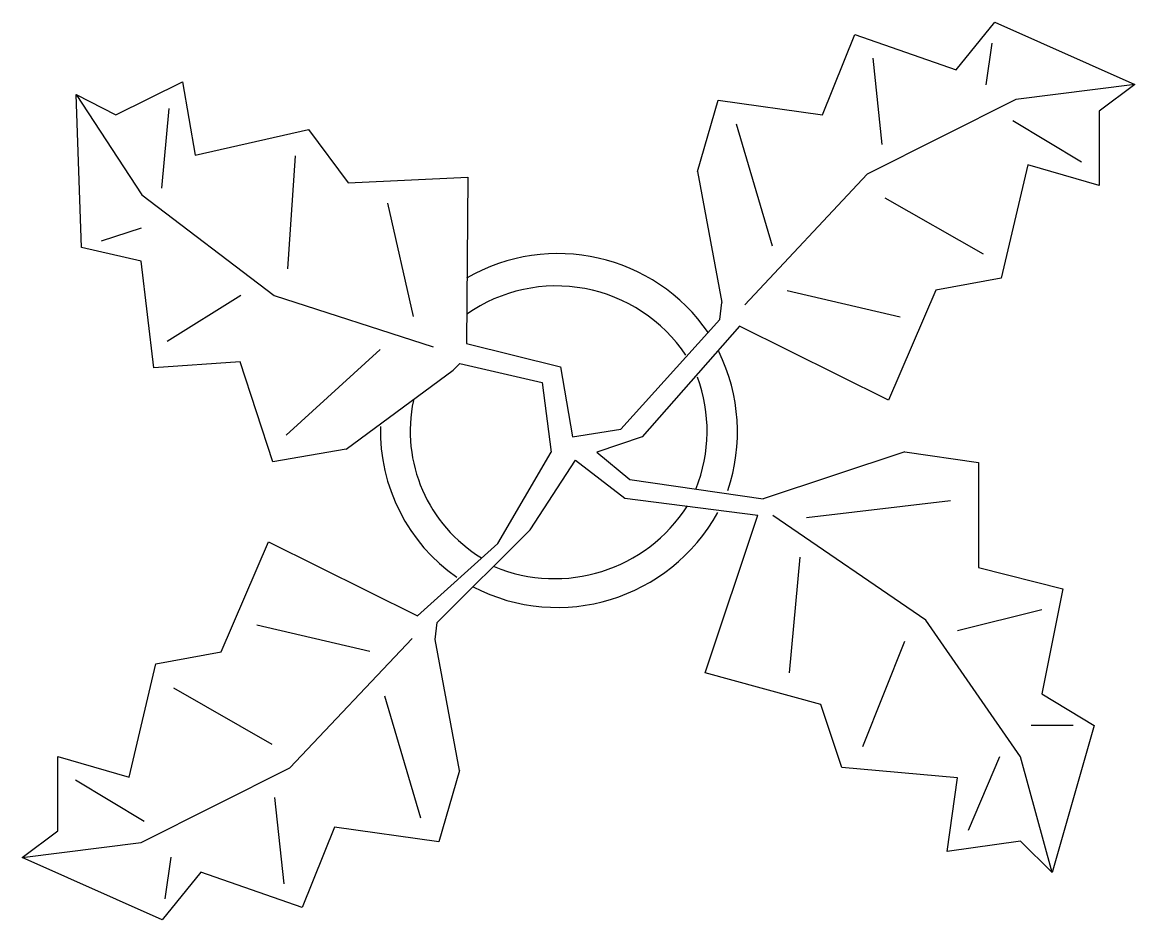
# Model space of a CAD drawing. Extents: x 79.395 to 80.143, y -2.244 to -1.641.
import ezdxf

# ---------------------------------------------------------------- set-up
doc = ezdxf.new("R2010")
doc.units = 0
doc.header["$MEASUREMENT"] = 0
doc.layers.get('0').update_dxf_attribs({"linetype": 'CONTINUOUS'})
doc.layers.add('PLANTA', color=3, linetype='CONTINUOUS')

# ---------------------------------------------------------------- blocks, each defined once
blk = doc.blocks.new('PLANTA_INTERIOR')
at = {"linetype": 'Continuous'}
for p, q in [((13.3837, 12.301), (14.68, 13.9039)), ((14.68, 13.9039), (19.3848, 11.8146)), ((8.8871, 10.7908), (9.9809, 13.4933)), ((9.9809, 13.4933), (13.3837, 12.301)), ((14.5816, 13.2037), (14.3848, 11.8033)), ((10.5828, 12.6946), (10.8893, 9.7953)), ((-14.8639, 10.7964), (-12.6195, 11.8975)), ((-12.6195, 11.8975), (-12.1909, 9.4345)), ((19.3848, 11.8146), (15.3859, 11.3055)), ((19.3848, 11.8146), (18.1868, 10.9119)), ((-16.2005, 11.4774), (-13.9899, 8.1064)), ((-16.2005, 11.4774), (-14.8639, 10.7964)), ((-16.0159, 6.3329), (-16.2005, 11.4774)), ((4.6914, 8.8812), (5.3859, 11.2828)), ((5.3859, 11.2828), (8.8871, 10.7908)), ((15.3859, 11.3055), (10.3916, 8.7942)), ((-13.3174, 8.325), (-13.0735, 11.0065)), ((18.1868, 10.9119), (18.1925, 8.4119)), ((5.9878, 10.4842), (7.1971, 6.3869)), ((15.2875, 10.6053), (17.5907, 9.2105)), ((-12.1909, 9.4345), (-8.3829, 10.3)), ((-8.3829, 10.3), (-7.0549, 8.501)), ((-8.8369, 9.409), (-9.0894, 5.6095)), ((15.7909, 9.1065), (14.8995, 5.3044)), ((18.1925, 8.4119), (15.7909, 9.1065)), ((-7.0549, 8.501), (-3.0284, 8.6941)), ((-3.0284, 8.6941), (-3.0709, 3.1041)), ((4.6914, 8.8812), (5.5014, 4.4831)), ((10.3916, 8.7942), (6.2847, 4.4028)), ((-13.9899, 8.1064), (-9.5434, 4.7185)), ((14.2977, 6.1031), (10.9934, 7.9956)), ((-4.8529, 4.012), (-5.7184, 7.82)), ((-15.3434, 6.5514), (-13.9984, 6.9884)), ((-14.0069, 5.8704), (-16.0159, 6.3329)), ((-13.5868, 2.2894), (-14.0069, 5.8704)), ((14.8995, 5.3044), (12.7005, 4.8994)), ((7.7005, 4.8881), (11.5025, 3.9967)), ((12.7005, 4.8994), (11.1089, 1.1958)), ((-13.1329, 3.1804), (-10.6614, 4.727)), ((-9.5434, 4.7185), (-4.1917, 2.9888)), ((5.4346, 3.9146), (5.5014, 4.4831)), ((2.1141, 0.2298), (5.4346, 3.9146)), ((6.1032, 3.6844), (2.8262, -0.031)), ((11.1089, 1.1958), (6.1032, 3.6844)), ((-3.0709, 3.1041), (0.0797, 2.3163)), ((-9.1318, 0.0195), (-5.9793, 2.9025)), ((-10.6784, 2.491), (-13.5868, 2.2894)), ((-9.5858, -0.8715), (-10.6784, 2.491)), ((-3.5248, 2.2131), (-3.3011, 2.4355)), ((-3.3011, 2.4355), (-0.5306, 1.7947)), ((0.0797, 2.3163), (0.4866, -0.031)), ((-7.1228, -0.443), (-3.5248, 2.2131)), ((-0.5306, 1.7947), (-0.2255, -0.5527)), ((-0.5306, 1.7947), (-0.5306, 1.7947)), ((0.4866, -0.031), (2.1141, 0.2298)), ((2.8262, -0.031), (1.3003, -0.5527)), ((-7.1228, -0.443), (-9.5858, -0.8715)), ((-2.019, -3.6148), (-0.2255, -0.5527)), ((1.3003, -0.5527), (2.4193, -1.4655)), ((11.6605, -0.5413), (6.895, -2.1175)), ((11.6605, -0.5413), (14.1354, -0.8948)), ((-0.9375, -3.1608), (0.5883, -0.8135)), ((0.5883, -0.8135), (2.2447, -2.0916)), ((14.1354, -0.8948), (14.1354, -4.4304)), ((2.4193, -1.4655), (6.895, -2.1175)), ((2.2447, -2.0916), (6.7108, -2.6626)), ((8.3544, -2.7453), (13.1973, -2.1704)), ((4.943, -7.9659), (6.7108, -2.6626)), ((12.3677, -6.1981), (7.219, -2.6772)), ((-4.0579, -6.2781), (-0.9375, -3.1608)), ((-11.3237, -7.2629), (-9.7321, -3.5593)), ((-9.7321, -3.5593), (-4.7264, -6.0479)), ((-2.019, -3.6148), (-4.7264, -6.0479)), ((8.125, -4.0768), (7.7715, -7.9659)), ((14.1354, -4.4304), (16.9638, -5.1375)), ((16.9638, -5.1375), (16.2567, -8.673)), ((16.2567, -5.8446), (13.4283, -6.5517)), ((-4.1246, -6.8466), (-4.0579, -6.2781)), ((15.5496, -10.7943), (12.3677, -6.1981)), ((-6.3237, -7.2516), (-10.1257, -6.3602)), ((-9.0148, -11.1577), (-4.9047, -6.8122)), ((-3.3146, -11.2447), (-4.1246, -6.8466)), ((10.2463, -10.4408), (11.6605, -6.9053)), ((-13.5228, -7.6679), (-11.3237, -7.2629)), ((-14.4141, -11.4699), (-13.5228, -7.6679)), ((8.8321, -9.0266), (4.943, -7.9659)), ((-12.921, -8.4665), (-9.6166, -10.359)), ((-4.611, -12.8477), (-5.8203, -8.7504)), ((16.2567, -8.673), (18.0245, -9.7337)), ((9.5392, -11.1479), (8.8321, -9.0266)), ((17.3174, -9.7337), (15.9032, -9.7337)), ((18.0245, -9.7337), (16.6103, -14.6834)), ((-16.8157, -10.7754), (-14.4141, -11.4699)), ((-16.8101, -13.2754), (-16.8157, -10.7754)), ((14.8425, -10.7943), (13.7819, -13.2692)), ((16.6103, -14.6834), (15.5496, -10.7943)), ((-14.0091, -13.669), (-9.0148, -11.1577)), ((13.4283, -11.5015), (9.5392, -11.1479)), ((-13.9107, -12.9688), (-16.2139, -11.574)), ((-3.3146, -11.2447), (-4.0092, -13.6463)), ((13.0748, -13.9763), (13.4283, -11.5015)), ((-9.206, -15.0581), (-9.5126, -12.1588)), ((-18.008, -14.1781), (-16.8101, -13.2754)), ((-7.5103, -13.1543), (-8.6042, -15.8568)), ((-4.0092, -13.6463), (-7.5103, -13.1543)), ((-18.008, -14.1781), (-14.0091, -13.669)), ((15.5496, -13.6228), (13.0748, -13.9763)), ((16.6103, -14.6834), (15.5496, -13.6228)), ((-13.3032, -16.2674), (-18.008, -14.1781)), ((-13.2048, -15.5672), (-13.008, -14.1668)), ((-12.0069, -14.6645), (-13.3032, -16.2674)), ((-8.6042, -15.8568), (-12.0069, -14.6645))]:
    blk.add_line(p, q, dxfattribs=at)
for centre, radius, start, end in [((0, 0), 6.1275, 34.37569, 120.1028), ((-0.0601, -0.2075), 5.2461, 33.82192, 124.9414), ((-0.098, 0.1364), 6.1288, 341.2017, 26.09184), ((-0.2664, 0.1682), 5.2775, 338.4094, 20.03007), ((0.0308, 0.1664), 5, 168.1647, 238.6725), ((0.0308, 0.1664), 6, 178.6147, 235.1169), ((-0.0234, 0.3825), 6.1492, 242.5812, 331.2714), ((-0.1102, 0.4886), 5.2883, 247.3711, 327.472)]:
    blk.add_arc(centre, radius, start, end, dxfattribs=at)

msp = doc.modelspace()

# ---------------------------------------------------------------- block references
at = {"layer": 'PLANTA', "xscale": 0.02, "yscale": 0.02, "zscale": 0.02}
msp.add_blockref('PLANTA_INTERIOR', (79.75554, -1.9188), dxfattribs=at)

doc.saveas('drawing.dxf')
